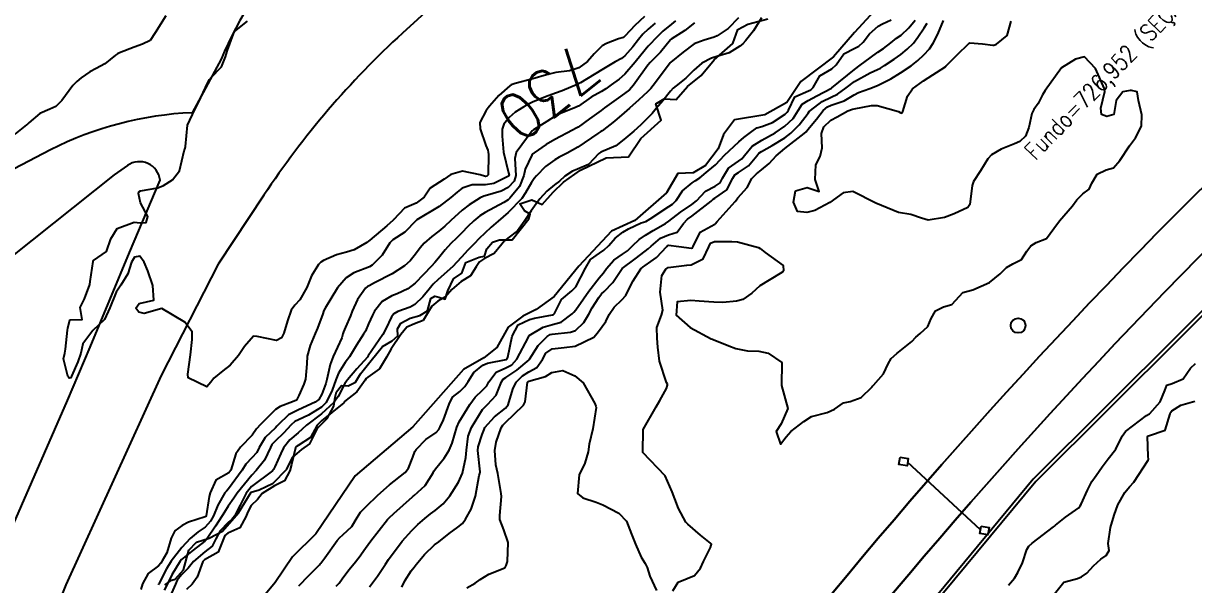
# Model space of a CAD drawing. Header units: metres. Extents: x 318500 to 325275, y 7408834 to 7428799.
# Drawn here: x 323594.8 to 323696.7, y 7419966.7 to 7420015.6 of the extents above; entities that cross this region are included whole.
import ezdxf
from ezdxf.enums import TextEntityAlignment as Align

# ---------------------------------------------------------------- set-up
doc = ezdxf.new("R2010")
doc.units = ezdxf.units.M
doc.header["$MEASUREMENT"] = 0
for name, color, linetype in [('Canaleta de Drenagem', 151, 'Continuous'), ('Cotas', 45, 'Continuous'), ('Curvas de Nivel 1m', 11, 'Continuous'), ('Curvas de Nivel 5m', 15, 'Continuous'), ('Hidrografia', 140, 'Continuous'), ('Linha Férrea', 20, 'Continuous'), ('Postes', 20, 'Continuous'), ('Pórticos', 45, 'Continuous'), ('TEXTO', 45, 'Continuous'), ('Vias Primárias', 230, 'Continuous')]:
    doc.layers.add(name, color=color, linetype=linetype)
doc.styles.add('ROMANS', font='romans', dxfattribs={"height": 0.2})
doc.styles.add('Style-STANDARD', font='STANDARD.shx')

msp = doc.modelspace()

# ---------------------------------------------------------------- linework, layer by layer
at = {"layer": 'Canaleta de Drenagem'}
for points in [[(323754.17, 7420043.78), (323722.2, 7420014.23), (323701.9, 7419994.95), (323682.74, 7419975.84), (323673.73, 7419964.95), (323662.22, 7419950.66), (323653.98, 7419941.19), (323649.82, 7419935.67), (323641.56, 7419923.54), (323632.17, 7419908.51), (323625.26, 7419897.13), (323613.69, 7419875.18), (323604.4, 7419854.57), (323600.48, 7419846.31), (323595.12, 7419832.95), (323589.66, 7419818.97)], [(323754.37, 7420043.55), (323722.41, 7420014.01), (323702.11, 7419994.74), (323682.96, 7419975.64), (323673.96, 7419964.76), (323662.45, 7419950.47), (323654.21, 7419941), (323650.07, 7419935.49), (323641.81, 7419923.37), (323632.43, 7419908.35), (323625.52, 7419896.98), (323613.96, 7419875.05), (323604.67, 7419854.44), (323600.76, 7419846.19), (323595.4, 7419832.84), (323589.94, 7419818.87)]]:
    msp.add_lwpolyline(points, dxfattribs=at)
at = {"layer": 'Curvas de Nivel 1m', "flags": 128}
for points, elevation in [([(323649.83, 7420015.59), (323649.24, 7420015.07), (323648.77, 7420014.64), (323648.38, 7420014.18), (323647.88, 7420013.53), (323647.21, 7420012.75), (323646.9, 7420012.51), (323646.36, 7420012.21), (323645.63, 7420011.78), (323645.19, 7420011.51), (323643.34, 7420010.4), (323643.18, 7420010.32), (323643.04, 7420010.25), (323641.74, 7420009.7), (323641.17, 7420009.49), (323640.28, 7420009.17), (323639.16, 7420008.7), (323638.88, 7420008.57), (323638.4, 7420008.31), (323637.65, 7420007.82), (323637.14, 7420007.36), (323636.67, 7420006.79), (323636.51, 7420006.34), (323636.52, 7420005.75), (323636.64, 7420004.34), (323637.07, 7420002.54), (323637.12, 7420002.33), (323637.11, 7420002.29), (323637.07, 7420002.26), (323635.79, 7420001.62), (323635.06, 7420001.49), (323633.92, 7420001.51), (323633.05, 7420001.22), (323632.59, 7420000.85), (323632.05, 7420000.39), (323631.03, 7419999.62), (323629.1, 7419998.44), (323629.05, 7419998.41), (323629.02, 7419998.38), (323628.06, 7419997.39), (323626.99, 7419996.7), (323626.75, 7419996.46), (323626.07, 7419995.38), (323625.21, 7419994.49), (323624.96, 7419994.35), (323623.62, 7419993.84), (323622.95, 7419993.39), (323622.19, 7419992.52), (323621.11, 7419990.74), (323621.01, 7419990.54), (323620.98, 7419990.46), (323620.91, 7419990.27), (323620.44, 7419989), (323620.25, 7419988.55), (323619.8, 7419987.49), (323619.56, 7419986.56), (323619.51, 7419985.9), (323619.41, 7419984.56), (323619.26, 7419984.13), (323618.81, 7419983.14), (323618.63, 7419982.75), (323618.27, 7419982.58), (323617.2, 7419982.18), (323616.79, 7419981.92), (323615.47, 7419980.61), (323615.15, 7419980.24), (323614.77, 7419979.68), (323613.75, 7419978.64), (323613.33, 7419978.05), (323612.91, 7419976.65), (323612.72, 7419976.41), (323611.6, 7419975.77), (323611.09, 7419974.67), (323611.02, 7419974.34), (323610.75, 7419972.67), (323610.73, 7419972.61), (323610.67, 7419972.57), (323609.23, 7419972.12), (323608.66, 7419971.82), (323608.02, 7419971.34), (323607.7, 7419970.71), (323607.33, 7419969.42), (323606.92, 7419968.73), (323606.81, 7419968.54), (323606.61, 7419968.3), (323605.7, 7419967.64), (323605.21, 7419966.74), (323605.07, 7419966.25)], 729), ([(323651.6, 7420015.79), (323651.25, 7420015.51), (323650.51, 7420014.88), (323649.77, 7420014.16), (323649.51, 7420013.89), (323649.22, 7420013.58), (323648.58, 7420012.81), (323648.1, 7420012.19), (323647.19, 7420011.14), (323646.69, 7420010.7), (323646.02, 7420010.21), (323645.53, 7420009.86), (323645.17, 7420009.64), (323644.26, 7420009.13), (323643.15, 7420008.36), (323643.08, 7420008.32), (323642.9, 7420008.25), (323641.66, 7420007.76), (323641.14, 7420007.48), (323640.4, 7420007.02), (323639.26, 7420006.3), (323639.17, 7420006.25), (323639.12, 7420006.2), (323637.75, 7420004.32), (323637.63, 7420003.79), (323637.7, 7420002.32), (323637.56, 7420001.82), (323637.05, 7420001.28), (323636.44, 7420000.95), (323635.04, 7420000.53), (323634.91, 7420000.5), (323634.6, 7420000.36), (323633.64, 7419999.77), (323633.03, 7419999.29), (323632.05, 7419998.39), (323631.52, 7419997.89), (323631.01, 7419997.46), (323630.4, 7419997.01), (323629.74, 7419996.43), (323629.39, 7419996.02), (323628.98, 7419995.45), (323628.51, 7419994.89), (323628.02, 7419994.44), (323626.95, 7419993.76), (323625.41, 7419992.95), (323624.94, 7419992.7), (323624.8, 7419992.63), (323624.63, 7419992.49), (323623.92, 7419991.5), (323623.47, 7419990.5), (323623.31, 7419990.1), (323622.89, 7419989.1), (323622.7, 7419988.7), (323622.64, 7419988.51), (323622.55, 7419988.18), (323621.8, 7419986.53), (323621.54, 7419985.84), (323621.26, 7419984.53), (323621.17, 7419984.19), (323620.81, 7419983.27), (323620.55, 7419982.8), (323620.24, 7419982.55), (323618.79, 7419981.89), (323617.91, 7419981.46), (323617.02, 7419980.59), (323616.91, 7419980.46), (323616.78, 7419980.34), (323615.88, 7419979.48), (323615.38, 7419978.61), (323615.17, 7419978.19), (323614.74, 7419977.71), (323614.2, 7419977.15), (323613.88, 7419976.63), (323612.7, 7419975.01), (323612.53, 7419974.82), (323612.39, 7419974.65), (323611.76, 7419973.59), (323611.4, 7419972.66), (323611.14, 7419972.18), (323610.66, 7419971.68), (323610.06, 7419971.27), (323609.37, 7419970.69), (323608.63, 7419969.89), (323607.72, 7419968.71), (323607.3, 7419968.03), (323606.64, 7419966.73), (323606.62, 7419966.69), (323606.59, 7419966.65)], 728), ([(323653.25, 7420015.63), (323652.42, 7420014.95), (323651.23, 7420014.2), (323651.2, 7420014.18), (323651.16, 7420014.14), (323650.29, 7420013.07), (323649.4, 7420012.17), (323649.2, 7420011.94), (323647.95, 7420010.19), (323647.59, 7420009.78), (323647.17, 7420009.45), (323646.43, 7420008.94), (323645.43, 7420008.22), (323645.27, 7420008.1), (323645.15, 7420007.99), (323644.13, 7420007.24), (323643.12, 7420006.54), (323642.95, 7420006.43), (323642.65, 7420006.26), (323641.11, 7420005.45), (323640.36, 7420005.03), (323639.3, 7420004.3), (323639.19, 7420004.21), (323639.1, 7420004.1), (323638.51, 7420002.87), (323638.4, 7420002.31), (323638.03, 7420001.35), (323637.19, 7420000.33), (323637.04, 7420000.2), (323636.65, 7419999.95), (323635.03, 7419999.09), (323634.58, 7419998.81), (323634.05, 7419998.37), (323633.53, 7419997.86), (323633, 7419997.33), (323632.53, 7419996.86), (323632.06, 7419996.39), (323631.55, 7419995.83), (323630.97, 7419995.11), (323630.66, 7419994.72), (323630.38, 7419994.42), (323629.67, 7419993.7), (323628.94, 7419992.92), (323628.32, 7419992.44), (323627.38, 7419992), (323626.93, 7419991.83), (323626.07, 7419991.33), (323625.4, 7419990.48), (323625.24, 7419990.15), (323624.89, 7419989.38), (323624.61, 7419988.76), (323624.46, 7419988.49), (323623.83, 7419987.54), (323623.23, 7419986.51), (323623.07, 7419986.29), (323622.85, 7419986.03), (323622.27, 7419985.09), (323622.05, 7419984.52), (323621.72, 7419983.62), (323621.21, 7419982.53), (323620.8, 7419982.12), (323619.66, 7419981.43), (323618.78, 7419981.02), (323618.48, 7419980.87), (323618.15, 7419980.58), (323617.48, 7419979.87), (323616.76, 7419979.16), (323616.48, 7419978.86), (323616.34, 7419978.6), (323615.83, 7419977.51), (323615.11, 7419976.61), (323614.72, 7419976.21), (323613.44, 7419974.64), (323613.15, 7419974.19), (323612.68, 7419973.49), (323612.35, 7419972.98), (323612.16, 7419972.66), (323611.56, 7419971.76), (323610.83, 7419970.67), (323610.75, 7419970.56), (323610.64, 7419970.46), (323609.62, 7419969.67), (323608.62, 7419968.85), (323608.49, 7419968.7), (323607.78, 7419967.53), (323607.38, 7419966.72), (323607.11, 7419966.19)], 727), ([(323657.09, 7420016.06), (323656.19, 7420015.13), (323655.24, 7420014.48), (323654.96, 7420014.37), (323654.1, 7420014.11), (323653.45, 7420013.89), (323653.22, 7420013.78), (323652.28, 7420013.07), (323651.2, 7420012.19), (323651.17, 7420012.17), (323651.15, 7420012.14), (323651, 7420011.94), (323649.67, 7420010.16), (323649.45, 7420009.89), (323649.17, 7420009.62), (323648.42, 7420008.92), (323647.59, 7420008.19), (323647.37, 7420007.98), (323647.14, 7420007.77), (323646.29, 7420007.05), (323645.23, 7420006.22), (323645.17, 7420006.17), (323645.12, 7420006.14), (323644.86, 7420005.97), (323643.11, 7420004.79), (323642.18, 7420004.26), (323641.47, 7420003.9), (323641.09, 7420003.69), (323640.28, 7420003.09), (323639.52, 7420002.3), (323639.3, 7420002.06), (323639.06, 7420001.71), (323638.56, 7420000.79), (323638.23, 7420000.31), (323637.03, 7419999.09), (323636.17, 7419998.34), (323635.56, 7419997.8), (323635, 7419997.28), (323634.53, 7419996.83), (323634.07, 7419996.37), (323633.54, 7419995.82), (323632.97, 7419995.21), (323632.58, 7419994.77), (323632.22, 7419994.39), (323630.95, 7419993.24), (323630.52, 7419992.84), (323630.16, 7419992.42), (323629.6, 7419991.75), (323628.92, 7419991.08), (323628.51, 7419990.84), (323627.45, 7419990.45), (323627.1, 7419990.26), (323626.9, 7419990.01), (323626.4, 7419988.96), (323626.12, 7419988.47), (323624.86, 7419986.59), (323624.82, 7419986.53), (323624.79, 7419986.49), (323623.88, 7419985.46), (323623.07, 7419984.51), (323622.96, 7419984.38), (323622.83, 7419984.2), (323622.25, 7419983.07), (323621.88, 7419982.52), (323620.79, 7419981.56), (323619.48, 7419980.56), (323619.12, 7419980.21), (323618.77, 7419979.9), (323618.05, 7419979.28), (323617.49, 7419978.58), (323617.24, 7419978.09), (323616.72, 7419976.92), (323616.61, 7419976.7), (323616.52, 7419976.59), (323614.71, 7419975.21), (323614.24, 7419974.63), (323613.72, 7419973.6), (323613.21, 7419972.64), (323612.98, 7419972.33), (323612.66, 7419972.07), (323611.97, 7419971.34), (323611.61, 7419970.66), (323611.28, 7419970.02), (323610.63, 7419969.53), (323609.64, 7419968.68), (323609.2, 7419968.1), (323608.6, 7419967.51), (323608.24, 7419967.06), (323608.08, 7419966.71), (323607.62, 7419965.67)], 726), ([(323622.08, 7419966.52), (323622.33, 7419966.78), (323622.6, 7419967.16), (323623.18, 7419967.94), (323623.63, 7419968.5), (323624.07, 7419969.05), (323624.63, 7419969.85), (323625.08, 7419970.48), (323626.54, 7419972.33), (323626.64, 7419972.46), (323626.67, 7419972.49), (323627.09, 7419972.87), (323628.7, 7419974.32), (323628.76, 7419974.37), (323628.85, 7419974.43), (323629.83, 7419975.3), (323630.5, 7419976.41), (323630.57, 7419976.56), (323630.73, 7419976.76), (323631.47, 7419977.67), (323631.91, 7419978.39), (323632.16, 7419978.98), (323632.57, 7419980.38), (323632.78, 7419980.86), (323633.7, 7419982.37), (323634.17, 7419983), (323634.82, 7419983.6), (323635.18, 7419983.99), (323635.37, 7419984.34), (323636.01, 7419985.17), (323636.85, 7419985.55), (323637.35, 7419985.82), (323637.8, 7419986.32), (323638.82, 7419988.24), (323638.84, 7419988.3), (323638.85, 7419988.33), (323638.88, 7419988.36), (323640.08, 7419989.1), (323640.9, 7419989.32), (323641.65, 7419989.52), (323642.6, 7419990.25), (323642.75, 7419990.42), (323642.92, 7419990.62), (323643.61, 7419991.56), (323644.06, 7419992.23), (323644.95, 7419993.4), (323645.33, 7419993.84), (323645.61, 7419994.21), (323646.23, 7419994.95), (323646.98, 7419995.46), (323647.42, 7419995.76), (323647.87, 7419996.19), (323648.44, 7419996.74), (323649, 7419997.11), (323649.66, 7419997.51), (323650.73, 7419998.14), (323651.02, 7419998.34), (323652.03, 7419999.13), (323653.04, 7419999.78), (323653.43, 7420000.11), (323654.21, 7420000.94), (323655.06, 7420001.39), (323655.48, 7420001.67), (323655.71, 7420002.08), (323656.21, 7420002.95), (323657.09, 7420003.56), (323657.39, 7420003.76), (323657.62, 7420004.05), (323658.28, 7420004.88), (323659.11, 7420005.4), (323660.27, 7420006.02), (323661.13, 7420006.62), (323661.85, 7420007.29), (323662.29, 7420007.99), (323662.63, 7420008.52), (323663.16, 7420008.86), (323663.9, 7420009.25), (323665.18, 7420009.93), (323665.2, 7420009.94), (323665.22, 7420009.96), (323667.2, 7420011.55), (323667.68, 7420011.92), (323668.54, 7420012.58), (323669.22, 7420013.06), (323669.72, 7420013.39), (323670.35, 7420013.89), (323670.84, 7420014.28), (323671.24, 7420014.55), (323671.93, 7420015.19), (323672.46, 7420015.86)], 726), ([(323624.97, 7419966.48), (323625.67, 7419967.41), (323626.37, 7419968.46), (323626.62, 7419968.84), (323627.81, 7419970.44), (323628.65, 7419971.39), (323629.19, 7419971.9), (323629.78, 7419972.42), (323630.27, 7419972.82), (323630.68, 7419973.12), (323631.38, 7419973.71), (323631.95, 7419974.39), (323632.71, 7419975.58), (323633.06, 7419976.37), (323633.37, 7419977.74), (323633.42, 7419978.37), (323633.55, 7419979.59), (323633.84, 7419980.36), (323634.8, 7419981.91), (323635, 7419982.14), (323635.25, 7419982.35), (323635.99, 7419983.16), (323636.45, 7419984.33), (323636.6, 7419984.56), (323636.84, 7419984.7), (323637.8, 7419985.36), (323638.86, 7419986.26), (323638.88, 7419986.28), (323638.9, 7419986.3), (323639.66, 7419987.5), (323640.43, 7419988.28), (323640.71, 7419988.46), (323640.88, 7419988.5), (323642.48, 7419988.66), (323642.89, 7419988.81), (323643.62, 7419989.51), (323644.05, 7419990.23), (323644.35, 7419990.79), (323644.93, 7419991.69), (323645.17, 7419991.99), (323645.41, 7419992.22), (323646.16, 7419993), (323646.96, 7419994.2), (323648.1, 7419995.06), (323648.98, 7419995.73), (323649.23, 7419995.93), (323649.48, 7419996.16), (323650.31, 7419996.84), (323651, 7419997.13), (323651.75, 7419997.39), (323652.31, 7419998.13), (323652.65, 7419998.5), (323653.03, 7419998.78), (323654.71, 7420000.09), (323654.89, 7420000.24), (323655.04, 7420000.33), (323656.07, 7420001.06), (323656.61, 7420002.07), (323656.78, 7420002.36), (323657.08, 7420002.58), (323657.97, 7420003.17), (323658.68, 7420004.04), (323658.87, 7420004.27), (323659.1, 7420004.42), (323660.01, 7420004.93), (323661.12, 7420005.61), (323661.64, 7420006), (323662.38, 7420006.74), (323663.15, 7420007.74), (323663.25, 7420007.88), (323663.35, 7420007.98), (323664.37, 7420008.76), (323665.17, 7420009.15), (323665.72, 7420009.4), (323666.45, 7420009.94), (323667.19, 7420010.51), (323668.54, 7420011.26), (323669.2, 7420011.54), (323669.44, 7420011.66), (323669.81, 7420011.89), (323670.64, 7420012.46), (323671.21, 7420012.85), (323671.78, 7420013.31), (323672.31, 7420013.86), (323672.71, 7420014.38), (323673.25, 7420015.18), (323673.5, 7420015.6)], 727), ([(323627.78, 7419966.44), (323628.04, 7419967), (323628.61, 7419967.86), (323628.85, 7419968.19), (323629.03, 7419968.43), (323629.76, 7419969.29), (323630.64, 7419970.12), (323631, 7419970.4), (323631.92, 7419971.12), (323632.66, 7419971.68), (323633.06, 7419971.98), (323633.34, 7419972.37), (323633.82, 7419973.23), (323634.19, 7419974.36), (323634.53, 7419976.16), (323634.58, 7419976.35), (323634.59, 7419976.48), (323634.41, 7419978.36), (323634.43, 7419978.68), (323634.77, 7419979.74), (323634.94, 7419980.19), (323635.02, 7419980.35), (323635.85, 7419981.28), (323636.8, 7419982.03), (323637.05, 7419982.33), (323637.45, 7419983.69), (323637.74, 7419984.32), (323638.28, 7419984.86), (323638.84, 7419985.2), (323639.55, 7419985.59), (323640.02, 7419986.29), (323640.33, 7419986.82), (323640.87, 7419987.2), (323641.93, 7419987.32), (323642.87, 7419987.43), (323644.5, 7419988.23), (323644.68, 7419988.42), (323644.89, 7419988.73), (323645.53, 7419989.58), (323645.84, 7419990.21), (323646.28, 7419990.84), (323646.93, 7419991.48), (323647.27, 7419991.86), (323647.44, 7419992.19), (323647.91, 7419993.15), (323648.6, 7419994.18), (323648.78, 7419994.35), (323648.96, 7419994.48), (323649.96, 7419995.17), (323650.85, 7419996.14), (323650.92, 7419996.21), (323650.99, 7419996.23), (323651.9, 7419996.13), (323652.99, 7419995.98), (323653.09, 7419996.02), (323653.14, 7419996.12), (323653.75, 7419997.37), (323655.02, 7419998.07), (323655.06, 7419998.09), (323655.24, 7419998.31), (323656.81, 7420000.06), (323656.91, 7420000.19), (323657.04, 7420000.36), (323657.83, 7420001.28), (323658.26, 7420002.05), (323658.65, 7420002.47), (323659.08, 7420002.82), (323659.75, 7420003.37), (323660.36, 7420004.02), (323661.11, 7420004.66), (323662.82, 7420005.98), (323662.97, 7420006.13), (323663.12, 7420006.31), (323663.88, 7420007.23), (323664.46, 7420007.97), (323664.83, 7420008.29), (323665.16, 7420008.43), (323666.28, 7420008.82), (323667.17, 7420009.35), (323667.54, 7420009.56), (323668.53, 7420009.91), (323669.18, 7420010.17), (323670.34, 7420010.74), (323671.19, 7420011.26), (323672.11, 7420011.87), (323672.71, 7420012.35), (323673.21, 7420012.83), (323673.71, 7420013.36), (323674.03, 7420013.84), (323674.43, 7420014.64), (323674.92, 7420015.83)], 728), ([(323651.37, 7419966.13), (323651.85, 7419966.88), (323652.61, 7419967.2), (323653.25, 7419967.47), (323653.78, 7419968.1), (323654.04, 7419968.68), (323654.64, 7419969.9), (323654.72, 7419970.09), (323654.73, 7419970.18), (323654.64, 7419970.27), (323653.78, 7419970.97), (323652.67, 7419971.93), (323652.5, 7419972.11), (323651.87, 7419973.3), (323651.54, 7419974.13), (323651.31, 7419974.74), (323650.72, 7419976.14), (323648.75, 7419978.17), (323648.78, 7419980.17), (323649.93, 7419982.15), (323650.25, 7419982.71), (323650.82, 7419983.75), (323650.92, 7419984.05), (323650.9, 7419984.14), (323650.83, 7419984.28), (323650.21, 7419986.15), (323650.08, 7419987.36), (323650.01, 7419988.15), (323649.97, 7419989.08), (323650.4, 7419990.15), (323650.5, 7419990.57), (323650.27, 7419992.15), (323650.41, 7419993.61), (323650.77, 7419994.14), (323650.87, 7419994.24), (323650.96, 7419994.29), (323652.59, 7419994.5), (323652.97, 7419994.54), (323654.02, 7419995.06), (323654.5, 7419996.1), (323654.66, 7419996.43), (323655, 7419996.56), (323656.5, 7419996.57), (323657, 7419996.54), (323658.83, 7419996.04), (323658.99, 7419995.96), (323659.42, 7419995.6), (323660.97, 7419994.47), (323661.02, 7419994.01), (323660.96, 7419993.92), (323660.73, 7419993.78), (323658.95, 7419992.7), (323658.6, 7419992.39), (323658.26, 7419992.05), (323657.48, 7419991.51), (323656.93, 7419991.35), (323655.74, 7419991.26), (323654.93, 7419991.28), (323653.68, 7419991.35), (323652.93, 7419991.43), (323651.75, 7419991.31), (323651.67, 7419990.13), (323652.89, 7419989.06), (323654.72, 7419988.09), (323654.83, 7419988.04), (323654.88, 7419988.02), (323656.26, 7419987.46), (323656.87, 7419987.25), (323657.88, 7419987.04), (323658.87, 7419987.01), (323659.68, 7419986.83), (323660.86, 7419986.01), (323660.83, 7419984.01), (323661.38, 7419982), (323660.79, 7419980.68), (323660.36, 7419980.02), (323660.76, 7419978.91), (323661.23, 7419979.55), (323661.65, 7419980), (323662.79, 7419980.88), (323663.45, 7419981.31), (323664.8, 7419981.66), (323665.44, 7419981.95), (323666.24, 7419982.51), (323666.81, 7419982.63), (323667.77, 7419982.96), (323668.71, 7419983.9), (323668.76, 7419983.97), (323668.83, 7419984.04), (323669.72, 7419985.02), (323670.12, 7419985.89), (323670.37, 7419986.38), (323670.87, 7419986.81), (323672.18, 7419987.86), (323672.53, 7419988.22), (323672.89, 7419988.55), (323673.57, 7419989.17), (323673.87, 7419989.84), (323674.24, 7419990.52), (323674.93, 7419990.86), (323675.67, 7419991.07), (323676.34, 7419991.81), (323676.63, 7419992.11), (323676.94, 7419992.21), (323677.5, 7419992.34), (323678.95, 7419992.99), (323679.88, 7419993.76), (323680.42, 7419994.29), (323680.97, 7419994.63), (323681.71, 7419995), (323682.2, 7419995.73), (323682.53, 7419996.19), (323683, 7419996.48), (323683.89, 7419996.82), (323684.55, 7419997.7), (323685.03, 7419998.36), (323686.15, 7419999.67), (323686.53, 7420000.19), (323687.06, 7420000.72), (323687.61, 7420001.11), (323687.84, 7420001.65), (323688.3, 7420002.43), (323689.09, 7420002.82), (323689.73, 7420002.99), (323690.27, 7420003.62), (323691.11, 7420004.89), (323691.64, 7420005.6), (323692.17, 7420006.62), (323692.19, 7420007.59), (323691.92, 7420008.85), (323691.78, 7420009.6), (323691.29, 7420009.72), (323691.18, 7420009.72), (323690.54, 7420009.62), (323689.96, 7420008.84), (323689.77, 7420007.63), (323689.15, 7420007.46), (323688.68, 7420007.64), (323688.62, 7420008.18), (323688.97, 7420009.64), (323688.95, 7420009.88), (323688.15, 7420011.65), (323687.22, 7420012.67), (323686.43, 7420012.45), (323685.2, 7420011.69), (323683.77, 7420009.71), (323683.56, 7420009.33), (323683.16, 7420008.6), (323682.8, 7420008.07), (323682.63, 7420007.73), (323682.37, 7420006.49), (323682.07, 7420005.73), (323681.58, 7420005.28), (323681.11, 7420005.07), (323679.96, 7420004.61), (323679.1, 7420004.13), (323678.79, 7420003.77), (323678.15, 7420002.72), (323677.55, 7420001.79), (323677.43, 7420001.43), (323677.22, 7419999.8), (323677.04, 7419999.54), (323675.86, 7419998.98), (323675.03, 7419998.65), (323673.59, 7419998.41), (323673.03, 7419998.59), (323672.1, 7419998.93), (323671.03, 7419999.1), (323669.04, 7419999.9), (323667.05, 7420000.93), (323666.21, 7420000.79), (323665.04, 7419999.96), (323663.73, 7419999.27), (323663.03, 7419999.09), (323662.22, 7419999.18), (323661.87, 7420000), (323662.06, 7420000.99), (323663.06, 7420001.26), (323664.1, 7420000.92), (323663.77, 7420001.97), (323663.81, 7420003.25), (323664.2, 7420003.97), (323664.36, 7420004.72), (323664.32, 7420005.97), (323664.53, 7420006.56), (323665.14, 7420007.15), (323665.67, 7420007.42), (323666.61, 7420007.94), (323667, 7420008.09), (323667.15, 7420008.12), (323668.66, 7420008.41), (323669.16, 7420008.41), (323671.01, 7420007.88), (323671.15, 7420007.81), (323671.28, 7420007.74), (323671.38, 7420007.88), (323671.81, 7420009.23), (323672.24, 7420009.86), (323673.19, 7420010.56), (323675.13, 7420011.82), (323675.16, 7420011.86), (323675.2, 7420011.91), (323676.16, 7420012.87), (323677.1, 7420013.8), (323677.17, 7420013.86), (323677.23, 7420013.89), (323678.32, 7420013.78), (323679.23, 7420013.66), (323679.31, 7420013.68), (323679.54, 7420013.77), (323680.48, 7420014.51), (323680.81, 7420015.75)], 729), ([(323633.44, 7419966.37), (323634.16, 7419966.79), (323634.6, 7419967.1), (323635.37, 7419967.58), (323636.62, 7419968.06), (323636.78, 7419968.16), (323636.87, 7419968.33), (323636.98, 7419968.68), (323637.05, 7419970.32), (323636.66, 7419971.44), (323636.33, 7419972.33), (323636.31, 7419972.7), (323636.46, 7419974.33), (323636.44, 7419974.59), (323636.13, 7419976.34), (323635.98, 7419977.09), (323635.88, 7419978.34), (323636.01, 7419979.09), (323636.42, 7419980.33), (323636.57, 7419980.55), (323636.78, 7419980.75), (323638.37, 7419982.31), (323638.51, 7419982.6), (323638.73, 7419984.3), (323638.77, 7419984.36), (323638.83, 7419984.39), (323640.3, 7419984.81), (323640.84, 7419985.14), (323641.79, 7419985.32), (323642.84, 7419984.85), (323643.56, 7419984.24), (323644.58, 7419982.45), (323644.68, 7419982.22), (323644.69, 7419982.11), (323644.41, 7419980.23), (323644.1, 7419978.89), (323644.01, 7419978.23), (323643.72, 7419977.25), (323643.21, 7419976.24), (323643.07, 7419974.61), (323643.53, 7419974.24), (323644.69, 7419973.85), (323645.28, 7419973.62), (323646.68, 7419972.9), (323647.33, 7419972.18), (323647.78, 7419971.06), (323648.12, 7419970.18), (323648.63, 7419969.07), (323648.97, 7419968.51), (323649.14, 7419968.16), (323649.37, 7419967.4), (323649.95, 7419966.15)], 729), ([(323684.59, 7419965.85), (323685.41, 7419966.87), (323686.61, 7419967.21), (323686.95, 7419967.33), (323687.4, 7419967.65), (323687.99, 7419968.29), (323688.64, 7419968.88), (323689.08, 7419969.2), (323689.34, 7419969.63), (323689.28, 7419970.25), (323689.47, 7419971.63), (323689.78, 7419972.72), (323690.11, 7419973.62), (323690.72, 7419974.7), (323691.13, 7419975.19), (323691.51, 7419975.6), (323692.75, 7419977.51), (323692.77, 7419977.56), (323692.78, 7419977.58), (323692.75, 7419977.87), (323692.69, 7419979.58), (323692.78, 7419979.64), (323694.23, 7419980.12), (323694.67, 7419981.56), (323694.7, 7419981.67), (323694.81, 7419981.81), (323695.58, 7419982.31), (323696.82, 7419982.65)], 731)]:
    msp.add_lwpolyline(points, dxfattribs=dict(at, elevation=elevation))
at = {"layer": 'Curvas de Nivel 5m', "flags": 128}
for points, elevation in [([(323607.25, 7420016.24), (323606.32, 7420014.74), (323605.87, 7420014.09), (323605.22, 7420013.76), (323604.49, 7420013.49), (323603.2, 7420013), (323603.05, 7420012.93), (323602.85, 7420012.79), (323601.93, 7420012.06), (323601.18, 7420011.65), (323600.64, 7420011.35), (323599.87, 7420010.82), (323599.49, 7420010.51), (323599.16, 7420010.15), (323598.18, 7420008.84), (323597.66, 7420008.33), (323597.14, 7420008.09), (323596.27, 7420007.73), (323595.31, 7420006.89), (323595.21, 7420006.8), (323595.12, 7420006.74), (323594.1, 7420005.91)], 730), ([(323648.9, 7420016.18), (323648.06, 7420015.38), (323647.23, 7420014.48), (323647.08, 7420014.35), (323646.64, 7420014.21), (323645.61, 7420013.83), (323645.22, 7420013.6), (323644.53, 7420012.91), (323643.94, 7420012.24), (323643.19, 7420011.7), (323642.37, 7420011.44), (323641.19, 7420011.29), (323640.38, 7420011.1), (323639.18, 7420010.74), (323637.65, 7420010.32), (323637.3, 7420010.21), (323637.18, 7420010.14), (323636.22, 7420009.29), (323635.42, 7420008.36), (323635.3, 7420008.2), (323635.14, 7420007.98), (323634.57, 7420006.92), (323634.59, 7420006.37), (323635.11, 7420004.92), (323635.26, 7420004.51), (323635.29, 7420004.36), (323635.32, 7420004.14), (323635.29, 7420002.36), (323635.17, 7420002.25), (323635.07, 7420002.24), (323634.6, 7420002.36), (323633.07, 7420002.7), (323632.05, 7420002.4), (323631.48, 7420001.99), (323631.06, 7420001.74), (323630.26, 7420001.22), (323629.74, 7420000.43), (323629.03, 7419999.9), (323628.02, 7419999.46), (323627.06, 7419998.46), (323627.04, 7419998.44), (323627.02, 7419998.42), (323626.48, 7419997.93), (323624.99, 7419996.68), (323624.88, 7419996.6), (323624.74, 7419996.49), (323623.64, 7419995.84), (323622.98, 7419995.63), (323622.09, 7419995.41), (323620.97, 7419994.91), (323620.74, 7419994.77), (323620.52, 7419994.55), (323619.93, 7419993.57), (323619.53, 7419992.56), (323618.92, 7419991.49), (323618.46, 7419991.03), (323618.16, 7419990.58), (323617.83, 7419989.65), (323617.52, 7419988.58), (323617.3, 7419988.16), (323616.87, 7419987.94), (323615.2, 7419988.29), (323614.88, 7419988.3), (323614.08, 7419987.42), (323613.58, 7419986.64), (323612.84, 7419985.79), (323612.21, 7419985.29), (323611.43, 7419984.66), (323611.17, 7419984.32), (323610.82, 7419983.91), (323609.19, 7419984.69), (323609.15, 7419985.01), (323609.39, 7419986.69), (323609.55, 7419988.01), (323609.54, 7419988.69), (323608.89, 7419989.53), (323606.91, 7419990.73), (323605.36, 7419990.29), (323604.9, 7419990.41), (323604.62, 7419990.75), (323604.91, 7419991.15), (323606.19, 7419991.46), (323606.1, 7419992.74), (323605.69, 7419994), (323605.35, 7419994.75), (323604.97, 7419995.28), (323604.52, 7419995.2), (323604.25, 7419994.76), (323603.95, 7419993.76), (323603.34, 7419992.77), (323602.92, 7419992.15), (323602.38, 7419990.79), (323601.91, 7419989.78), (323600.88, 7419988.81), (323600.03, 7419987.65), (323599.85, 7419986.82), (323599.59, 7419986.07), (323599.04, 7419984.83), (323598.98, 7419984.67), (323598.83, 7419984.65), (323598.71, 7419984.83), (323598.34, 7419986.33), (323598.44, 7419986.84), (323598.52, 7419987.17), (323598.68, 7419988.83), (323598.7, 7419989.01), (323598.89, 7419989.75), (323599.95, 7419989.77), (323599.8, 7419990.82), (323600.16, 7419991.57), (323600.63, 7419992.81), (323600.67, 7419993.08), (323600.92, 7419994.81), (323600.93, 7419994.84), (323600.96, 7419994.91), (323602.09, 7419995.68), (323602.45, 7419996.79), (323603, 7419997.69), (323604.49, 7419998.24), (323605, 7419998.19), (323605.54, 7419998.21), (323605.68, 7419998.74), (323605.03, 7419999.92), (323604.87, 7420000.75), (323604.9, 7420000.89), (323605.04, 7420000.97), (323606.54, 7420001.24), (323607.05, 7420001.44), (323607.83, 7420001.94), (323608.42, 7420002.71), (323608.84, 7420004.46), (323608.94, 7420004.7), (323608.97, 7420004.83), (323609.12, 7420006.7), (323609.76, 7420008.07), (323610.08, 7420008.69), (323610.91, 7420010.42), (323611.04, 7420010.67), (323611.09, 7420010.75), (323611.17, 7420010.84), (323612.08, 7420011.78), (323612.45, 7420012.66), (323612.62, 7420013.24), (323613.12, 7420014.65), (323613.23, 7420014.85), (323614.36, 7420015.75)], 730), ([(323659.08, 7420016.04), (323658.39, 7420014.91), (323657.7, 7420014.06), (323657.48, 7420013.8), (323657.22, 7420013.59), (323656.28, 7420013.01), (323655.21, 7420012.68), (323654.75, 7420012.55), (323653.9, 7420012.11), (323653.19, 7420011.5), (323652.5, 7420010.81), (323651.66, 7420010.14), (323651.39, 7420009.92), (323651.17, 7420009.67), (323650.49, 7420008.82), (323649.92, 7420008.16), (323649.58, 7420007.73), (323649.14, 7420007.29), (323648.58, 7420006.73), (323647.97, 7420006.19), (323647.11, 7420005.44), (323646.41, 7420004.91), (323645.1, 7420004.34), (323644.94, 7420004.22), (323644.04, 7420003.28), (323643.08, 7420002.87), (323642.63, 7420002.7), (323641.98, 7420002.27), (323641.51, 7420001.83), (323641.06, 7420001.49), (323640.4, 7420000.94), (323639.81, 7420000.29), (323639.49, 7419999.84), (323639.03, 7419999.25), (323638.42, 7419998.31), (323637.84, 7419997.48), (323637, 7419996.85), (323636.71, 7419996.62), (323636.49, 7419996.34), (323635.81, 7419995.51), (323634.97, 7419995.09), (323634.54, 7419994.79), (323634.27, 7419994.37), (323633.76, 7419993.56), (323632.95, 7419993.07), (323632.14, 7419992.39), (323631.59, 7419991.74), (323630.92, 7419991.36), (323630.4, 7419990.94), (323630.07, 7419990.42), (323629.63, 7419989.69), (323628.89, 7419989.4), (323628.23, 7419989.1), (323627.7, 7419988.45), (323626.87, 7419987.22), (323626.44, 7419986.47), (323625.85, 7419985.47), (323624.83, 7419984.74), (323624.69, 7419984.63), (323624.59, 7419984.49), (323623.86, 7419983.46), (323622.8, 7419982.61), (323622.76, 7419982.55), (323622.73, 7419982.51), (323620.78, 7419980.94), (323620.43, 7419980.55), (323619.84, 7419979.48), (323618.75, 7419978.79), (323618.62, 7419978.7), (323618.54, 7419978.57), (323618.18, 7419977.12), (323618.05, 7419976.58), (323617.58, 7419975.71), (323616.71, 7419975.28), (323615.62, 7419974.61), (323615.21, 7419974.09), (323614.68, 7419973.55), (323614.34, 7419972.96), (323614.24, 7419972.63), (323613.68, 7419971.61), (323612.65, 7419971.14), (323612.37, 7419970.93), (323612.26, 7419970.65), (323611.81, 7419969.48), (323610.62, 7419968.82), (323610.46, 7419968.67), (323609.98, 7419967.3), (323609.54, 7419966.69), (323609.03, 7419966.24)], 725), ([(323618.81, 7419966.57), (323619.7, 7419967.46), (323620.62, 7419968.39), (323620.69, 7419968.47), (323620.74, 7419968.54), (323621.09, 7419969), (323622.17, 7419970.52), (323622.38, 7419970.77), (323622.65, 7419970.99), (323623.42, 7419971.74), (323623.91, 7419972.5), (323624.19, 7419972.98), (323624.68, 7419973.48), (323625.71, 7419974.47), (323626.71, 7419975.37), (323628.07, 7419976.44), (323628.36, 7419976.8), (323628.74, 7419977.76), (323628.93, 7419978.25), (323629.03, 7419978.43), (323629.88, 7419979.3), (323630.77, 7419979.93), (323631, 7419980.19), (323631.11, 7419980.41), (323631.41, 7419981.02), (323631.91, 7419982.39), (323632.2, 7419983), (323632.82, 7419983.49), (323633.28, 7419983.92), (323633.57, 7419984.37), (323634.04, 7419985.16), (323634.85, 7419985.79), (323635.25, 7419985.95), (323636.86, 7419986.27), (323636.9, 7419986.29), (323636.94, 7419986.33), (323637, 7419986.47), (323637.39, 7419988.32), (323637.9, 7419989.31), (323638.9, 7419989.76), (323639.33, 7419989.87), (323640.91, 7419990.18), (323640.98, 7419990.21), (323641.06, 7419990.28), (323641.69, 7419991.51), (323642.58, 7419992.26), (323642.94, 7419992.6), (323643.77, 7419994.24), (323644.22, 7419994.99), (323644.98, 7419995.55), (323645.38, 7419995.82), (323645.79, 7419996.21), (323646.35, 7419996.86), (323647.01, 7419997.37), (323647.52, 7419997.68), (323648.62, 7419998.18), (323649.02, 7419998.32), (323649.39, 7419998.53), (323651.03, 7419999.62), (323651.34, 7419999.83), (323651.67, 7420000.13), (323652.21, 7420000.97), (323653.06, 7420001.68), (323653.33, 7420001.85), (323653.72, 7420002.11), (323654.46, 7420002.72), (323655.09, 7420003.23), (323655.49, 7420003.68), (323655.88, 7420004.08), (323657.11, 7420005.26), (323657.54, 7420005.63), (323658.13, 7420006.05), (323658.7, 7420006.47), (323659.13, 7420006.59), (323660.04, 7420006.94), (323661.14, 7420007.65), (323661.33, 7420007.82), (323661.43, 7420008.01), (323662, 7420009.16), (323663.18, 7420009.69), (323663.39, 7420009.77), (323663.6, 7420009.98), (323664.16, 7420011), (323665.2, 7420011.62), (323665.6, 7420011.95), (323666.25, 7420012.91), (323667.22, 7420013.4), (323667.57, 7420013.58), (323667.93, 7420013.92), (323668.49, 7420014.66), (323669.25, 7420015.32), (323669.63, 7420015.52), (323670.38, 7420015.89)], 725), ([(323680.6, 7419966.63), (323681.11, 7419967.24), (323681.41, 7419967.73), (323681.8, 7419968.56), (323682.18, 7419969.72), (323682.35, 7419970.02), (323682.65, 7419970.27), (323684.52, 7419971.69), (323684.6, 7419971.76), (323684.67, 7419971.85), (323685.54, 7419972.53), (323686.7, 7419973.36), (323686.83, 7419973.52), (323686.91, 7419973.66), (323687.46, 7419974.9), (323687.83, 7419975.65), (323688.21, 7419976.16), (323688.74, 7419976.92), (323689.28, 7419977.63), (323689.92, 7419978.47), (323690.49, 7419979.61), (323690.78, 7419980.01), (323692.61, 7419981.39), (323692.81, 7419981.51), (323692.85, 7419981.54), (323692.9, 7419981.58), (323693.79, 7419982.6), (323694.19, 7419983.57), (323694.37, 7419984.03), (323694.84, 7419984.2), (323695.78, 7419984.61), (323696.44, 7419985.54), (323696.87, 7419985.94)], 730)]:
    msp.add_lwpolyline(points, dxfattribs=dict(at, elevation=elevation))
at = {"layer": 'Hidrografia'}
for points in [[(323669.57, 7420017.35), (323667.2, 7420014.79), (323665.37, 7420012.66), (323662.52, 7420010.5), (323661.29, 7420008.67), (323659.38, 7420007.59), (323656.73, 7420007.16), (323655.78, 7420005.89), (323655.33, 7420004.64), (323654.23, 7420003.2), (323653.13, 7420002.56), (323651.8, 7420002.49), (323650.83, 7420000.81), (323648.08, 7419998.4), (323646.04, 7419997.46), (323643.19, 7419994.4), (323641.04, 7419991.77), (323639.47, 7419990.63), (323638.33, 7419990.05), (323637.03, 7419989.1), (323636.05, 7419987.34), (323634.93, 7419986.43), (323633.16, 7419985.42), (323628.74, 7419980.4), (323623.72, 7419976.13), (323620.3, 7419971.09), (323618.28, 7419969.08), (323616.76, 7419966.85), (323613.35, 7419962.73)], [(323607.16, 7419966.65), (323607.77, 7419967.04), (323608.06, 7419967.13), (323608.78, 7419967.95), (323609.25, 7419969.68), (323609.92, 7419970.35), (323611.03, 7419970.7), (323612.18, 7419971.32), (323613.56, 7419972.92), (323614.68, 7419974.73), (323615.36, 7419974.92), (323616.59, 7419975.49), (323617.78, 7419976.73), (323618.26, 7419977.75), (323619.08, 7419978.45), (323619.77, 7419978.92), (323620.48, 7419980.33), (323621.29, 7419981.13), (323621.87, 7419982.2), (323621.98, 7419983), (323622.11, 7419983.46), (323622.52, 7419984.01), (323623.11, 7419984), (323623.75, 7419984.32), (323624.18, 7419985.03), (323625.12, 7419986.2), (323626.11, 7419987.41), (323626.95, 7419987.92), (323627.43, 7419988.34), (323627.41, 7419988.96), (323627.7, 7419989.45), (323628.5, 7419989.89), (323629.34, 7419990.12), (323630.01, 7419990.53), (323630.32, 7419991.61), (323630.67, 7419991.8), (323631.01, 7419991.71), (323631.56, 7419991.54), (323631.8, 7419992.27), (323632.28, 7419993.3), (323633.02, 7419993.79), (323633.35, 7419994.73), (323634.53, 7419995.19), (323634.98, 7419995.28), (323635.18, 7419995.93), (323635.67, 7419996.5), (323636.28, 7419996.7), (323637.4, 7419996.7), (323638.85, 7419998.53), (323638.96, 7419998.95), (323638.45, 7419999.24), (323638.06, 7419999.84), (323639.1, 7420000.2), (323639.99, 7419999.78), (323640.97, 7420000.87), (323641.86, 7420001.74), (323643.35, 7420002.77), (323645.56, 7420003.86), (323647.52, 7420003.95), (323648.59, 7420005.54), (323650.35, 7420007.13), (323649.9, 7420008.55), (323650.61, 7420009.01), (323651.65, 7420008.95), (323652.65, 7420010.06), (323653.84, 7420011.02), (323654.97, 7420012.38), (323656.61, 7420013.83), (323657.04, 7420015.05), (323657.9, 7420015.49), (323659.63, 7420015.97)]]:
    msp.add_lwpolyline(points, dxfattribs=at)
at = {"layer": 'Linha Férrea'}
for points in [[(323843.71, 7420529.86, -0.339852), (323771.4, 7420065.59), (323704.49, 7420002.47, 0.137972), (323573.12, 7419776.14), (323569.02, 7419760.26, 0.009911), (323565.27, 7419744.04), (323557.57, 7419705.29), (323544.41, 7419647.35), (323509.55, 7419502.3), (323475.42, 7419363.32), (323454.17, 7419264.77, -0.048865), (323374.49, 7419022.07), (323336.22, 7418936.84), (323318.17, 7418898.23), (323303.7, 7418864.83, 0.016709)], [(323303.7, 7418864.83), (323318.17, 7418898.23), (323336.22, 7418936.84), (323374.49, 7419022.07, 0.048865), (323454.17, 7419264.77), (323475.42, 7419363.32), (323509.55, 7419502.3), (323544.41, 7419647.35), (323557.57, 7419705.29), (323565.27, 7419744.04, -0.009911), (323569.02, 7419760.26), (323573.12, 7419776.14, -0.137972), (323704.49, 7420002.47), (323771.4, 7420065.59, 0.339852), (323843.71, 7420529.86, 0.104587)], [(323840.15, 7420527.89, -0.339824), (323768.6, 7420068.54), (323704.14, 7420007.76, 0.140169), (323569.28, 7419777.13), (323565.15, 7419761.39, -0.000234), (323561.23, 7419744.64), (323553.45, 7419705.87), (323540.36, 7419648.04), (323505.53, 7419503.28), (323471.39, 7419364.25), (323450.12, 7419265.65, -0.047372), (323375.49, 7419034.63), (323347.08, 7418970.2), (323316.21, 7418903.38), (323295.96, 7418857.36)], [(323295.96, 7418857.36), (323316.21, 7418903.38), (323347.08, 7418970.2), (323375.49, 7419034.63, 0.047372), (323450.12, 7419265.65), (323471.39, 7419364.25), (323505.53, 7419503.28), (323540.36, 7419648.04), (323553.45, 7419705.87), (323561.23, 7419744.64, 0.000234), (323565.15, 7419761.39), (323569.28, 7419777.13, -0.140169), (323704.14, 7420007.76), (323768.6, 7420068.54, 0.339824), (323840.15, 7420527.89, 0.098634)]]:
    msp.add_lwpolyline(points, format="xyb", dxfattribs=at)
at = {"layer": 'Postes'}
msp.add_circle((323681.43, 7419989.24), 0.645, dxfattribs=at)
at = {"layer": 'Pórticos'}
for points in [[(323671.16, 7419977.78), (323671.87, 7419977.66), (323671.76, 7419977.01), (323671.05, 7419977.13)], [(323678.2, 7419971.77), (323678.91, 7419971.65), (323678.8, 7419971), (323678.09, 7419971.11)]]:
    msp.add_lwpolyline(points, close=True, dxfattribs=at)
msp.add_lwpolyline([(323678.14, 7419971.44), (323671.81, 7419977.34)], dxfattribs=at)
at = {"layer": 'Vias Primárias'}
for points in [[(323415.83, 7419583.3), (323419.05, 7419572.75), (323421.03, 7419562.09), (323421.35, 7419557.37), (323421.62, 7419546.02), (323420.65, 7419534.77), (323419.85, 7419529.55), (323419.49, 7419524.99, 0.238184), (323422.13, 7419522.67), (323425.33, 7419521.77), (323439.38, 7419519.04), (323447.04, 7419517.34, 0.392019), (323449.51, 7419518.78), (323449.89, 7419520.08), (323454.11, 7419536.78), (323456.93, 7419548.51), (323462.14, 7419572.41), (323463.2, 7419579.6, 0.075507), (323463.15, 7419593.44, 0), (323461.93, 7419601.3, 0.173993), (323443.83, 7419629.61, 0.279998), (323404.32, 7419640.18, 0.277838)], [(323934.92, 7420316.78, 0), (323936.24, 7420308.85)], [(323715.64, 7420145.55, 0), (323709.04, 7420132.94)], [(323939.28, 7420278.62, 0), (323933.27, 7420270.92)], [(323836.4, 7420021.22), (323839.69, 7420014.55, -0.172492), (323840.74, 7420005.61, 0), (323839.68, 7420001, -0.226003), (323822.5, 7419987.87), (323816.05, 7419986.26), (323809.84, 7419985.76), (323797.86, 7419985.56), (323783.43, 7419986.55), (323778.02, 7419986.1, 0.920221), (323778.02, 7419984.65), (323787.03, 7419982.65), (323805.47, 7419977.44), (323826.97, 7419970.98), (323850.37, 7419962.96), (323868.11, 7419955.75), (323881.53, 7419947.78), (323892.01, 7419939.96), (323903.28, 7419930.64), (323910.89, 7419924.39)], [(323684.9, 7419894.06), (323690.3, 7419904.89), (323693.97, 7419912.7), (323698.95, 7419922.3), (323703.49, 7419930.9), (323711.56, 7419944.07, -0.0359), (323719.49, 7419957.26, -0.025939), (323727.82, 7419967.88, -0.092849), (323740.69, 7419978.05), (323751.12, 7419983.52), (323762.34, 7419988.99), (323769.63, 7419991.49, -0.095411), (323776.5, 7419992.98), (323783.79, 7419993.14), (323793.08, 7419992.78), (323803.76, 7419992.5), (323812.28, 7419992.78), (323819.39, 7419994.06), (323823.39, 7419995.44, 0.121286), (323831.09, 7420001.79, 0), (323833.84, 7420008.44, 0.220888), (323833.72, 7420011.29), (323827.53, 7420023.28)], [(323637.96, 7420023.97), (323627.84, 7420014.72, 0.061224), (323615.77, 7420000.59), (323611.8, 7419994.59), (323606.83, 7419984.9), (323598.53, 7419966.65), (323592.76, 7419952.31)], [(323618.46, 7420022.48, 0.082047), (323612.05, 7420012.46), (323609.54, 7420007.79, 0.105575), (323597.2, 7420004.56), (323592.12, 7420001.91)], [(323593.58, 7419971), (323598.69, 7419982.72), (323600.66, 7419987.37), (323604.07, 7419995.61), (323606.74, 7420001.92, 0.568852), (323603.91, 7420003.19), (323602.75, 7420002.38), (323593.89, 7419995.31)]]:
    msp.add_lwpolyline(points, format="xyb", dxfattribs=at)

# ---------------------------------------------------------------- texts
at = {"layer": 'Cotas', "style": 'Style-STANDARD'}
msp.add_text('730', height=4, rotation=219.0191, dxfattribs=at).set_placement((323640.53, 7420009.53, 730), align=Align.MIDDLE_CENTER)
at = {"layer": 'TEXTO', "style": 'ROMANS', "width": 0.8}
msp.add_text('Fundo=726,952 (SEÇÃO JUSANTE)', height=1.5, rotation=45.8333, dxfattribs=at).set_placement((323682.93, 7420003.57))

doc.saveas('drawing.dxf')
